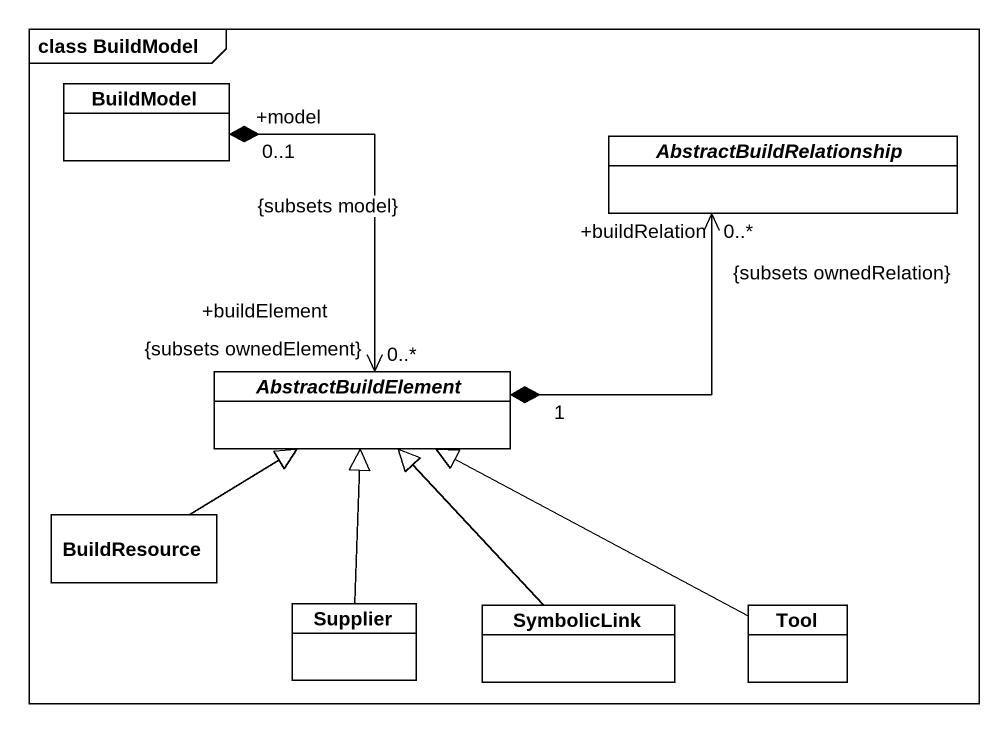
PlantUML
@startuml
mainframe class BuildModel
hide circle
hide empty members
class BuildModel
abstract class AbstractBuildRelationship
abstract class AbstractBuildElement
class BuildResource
class Supplier
class SymbolicLink
class Tool
BuildModel "+model\n0..1\n{subsets model}" *--> "+buildElement\n0..*\n{subsets ownedElement}" AbstractBuildElement
AbstractBuildElement "1" *-right-> "+buildRelation\n0..*\n{subsets ownedRelation}" AbstractBuildRelationship
BuildResource -up-|> AbstractBuildElement
Supplier -up-|> AbstractBuildElement
SymbolicLink -up-|> AbstractBuildElement
Tool -left-|> AbstractBuildElement
@enduml
